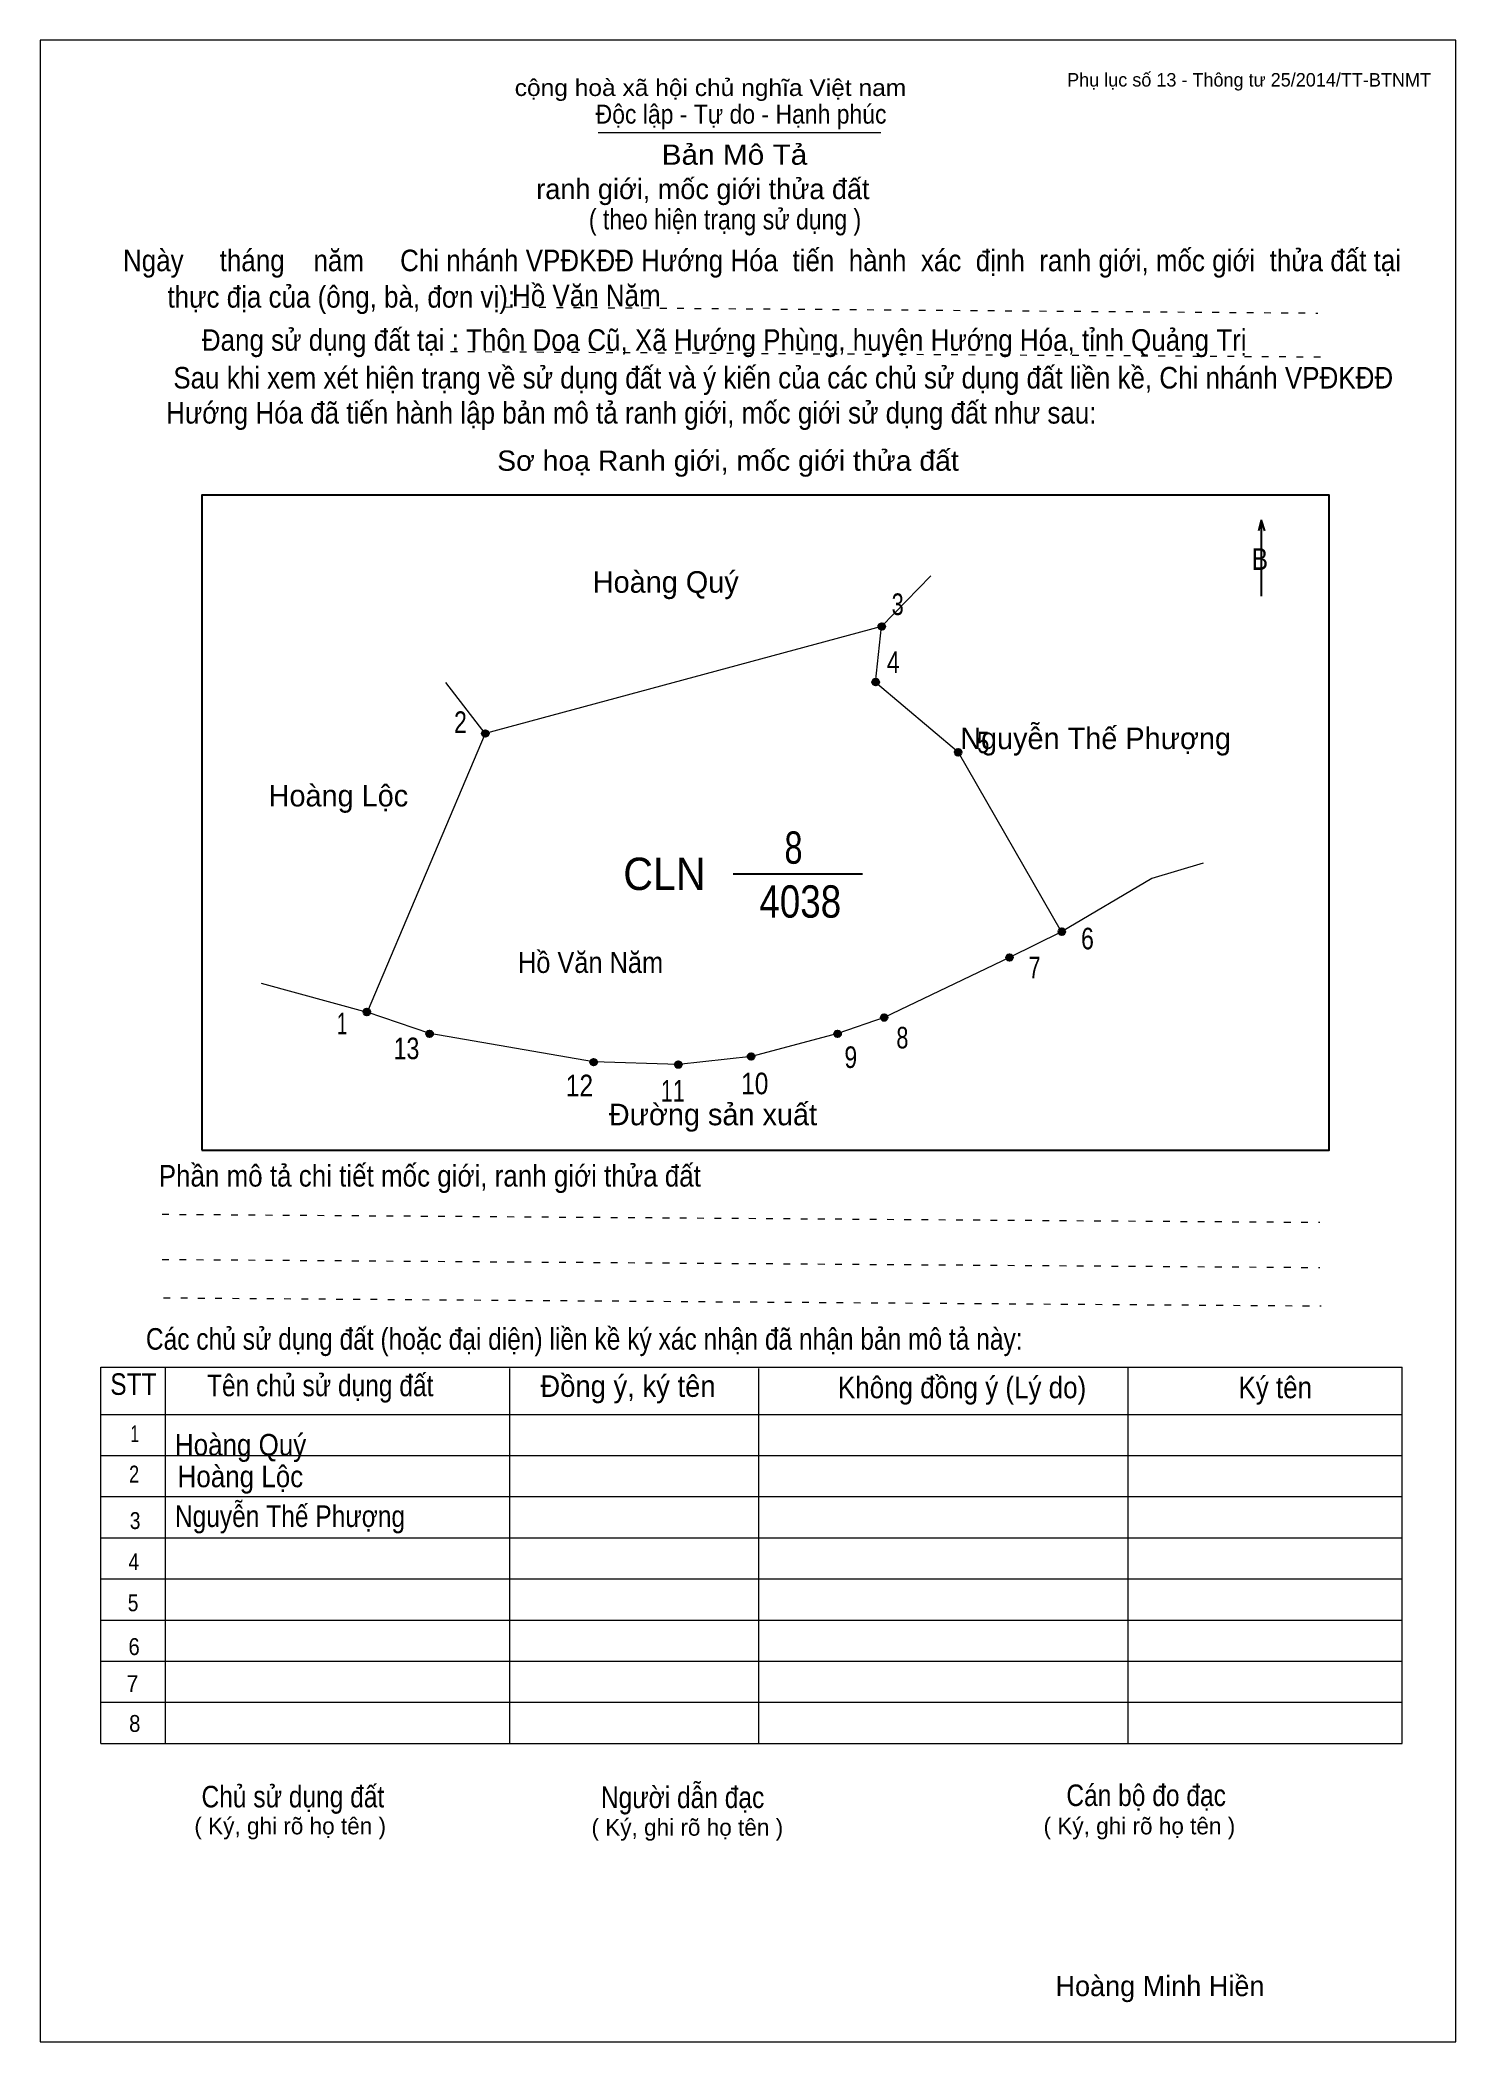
# Model space of a CAD drawing. Header units: centimetres. Extents: x 0 to 21, y 0 to 29.7.
import ezdxf
from ezdxf.enums import TextEntityAlignment as Align

# ---------------------------------------------------------------- set-up
doc = ezdxf.new("R2010")
doc.units = ezdxf.units.CM
doc.header["$LTSCALE"] = 0.13
doc.linetypes.add('DOTTED', pattern=[1.5, 0.3, -1.2])
for name, color, linetype, lineweight in [('1', 7, 'Continuous', 13), ('32', 7, 'Continuous', 25), ('33', 7, 'Continuous', 25), ('6', 7, 'Continuous', 13), ('62', 7, 'Continuous', 13)]:
    doc.layers.add(name, color=color, linetype=linetype, lineweight=lineweight)
for name, color, linetype in [('2', 7, 'Continuous'), ('34', 7, 'Continuous'), ('63', 7, 'Continuous')]:
    doc.layers.add(name, color=color, linetype=linetype)

msp = doc.modelspace()

# ---------------------------------------------------------------- hatches: boundary and pattern name
at = {"layer": '32'}
for points in [[(12.5331, 21, 1), (12.4331, 21, 1)], [(12.4435, 20.1747, 1), (12.3435, 20.1747, 1)], [(6.6541, 19.412, 1), (6.5541, 19.412, 1)], [(13.6668, 19.1327, 1), (13.5668, 19.1327, 1)], [(15.2048, 16.4715, 1), (15.1048, 16.4715, 1)], [(14.4285, 16.0891, 1), (14.3285, 16.0891, 1)], [(4.8963, 15.2805, 1), (4.7963, 15.2805, 1)], [(12.5696, 15.1971, 1), (12.4696, 15.1971, 1)], [(5.8278, 14.9564, 1), (5.7278, 14.9564, 1)], [(11.8787, 14.9564, 1), (11.7787, 14.9564, 1)], [(8.2609, 14.5365, 1), (8.1609, 14.5365, 1)], [(10.596, 14.6209, 1), (10.496, 14.6209, 1)], [(9.5165, 14.5, 1), (9.4165, 14.5, 1)]]:
    msp.add_hatch(color=256, dxfattribs=at).paths.add_polyline_path(points)

# ---------------------------------------------------------------- linework, layer by layer
at = {"layer": '1'}
msp.add_lwpolyline([(21, 0), (21, 29.7), (0, 29.7), (0, 0)], close=True, dxfattribs=at)
at = {"layer": '32'}
for centre in [(12.4831, 21), (12.3935, 20.1747), (6.6041, 19.412), (13.6168, 19.1327), (15.1548, 16.4715), (14.3785, 16.0891), (4.8463, 15.2805), (12.5196, 15.1971), (5.7778, 14.9564), (11.8287, 14.9564), (8.2109, 14.5365), (10.546, 14.6209), (9.4665, 14.5)]:
    msp.add_circle(centre, 0.05, dxfattribs=at)
at = {"layer": '33'}
msp.add_line((10.28, 17.33), (12.2, 17.33), dxfattribs=at)
at = {"layer": '6'}
for p, q in [((12.48, 21), (13.21, 21.75)), ((12.48, 21), (6.6, 19.41)), ((6.6, 19.41), (6.02, 20.17)), ((6.6, 19.41), (4.85, 15.28)), ((3.28, 15.71), (4.85, 15.28))]:
    msp.add_line(p, q, dxfattribs=at)
for points in [[(15.15, 16.47), (13.62, 19.13), (12.39, 20.17), (12.48, 21)], [(17.25, 17.49), (16.49, 17.26), (15.15, 16.47)], [(15.15, 16.47), (14.38, 16.09), (12.52, 15.2), (11.83, 14.96), (10.55, 14.62), (9.47, 14.5), (8.21, 14.54), (5.78, 14.96), (4.85, 15.28)]]:
    msp.add_lwpolyline(points, dxfattribs=at)
at = {"layer": '62'}
for p, q in [((8.28, 28.33), (12.47, 28.33)), ((0.9, 10.01), (20.2, 10.01)), ((0.9, 4.43), (0.9, 10.01)), ((1.86, 4.43), (1.86, 10.01)), ((6.97, 4.43), (6.97, 9.99)), ((10.66, 4.43), (10.66, 9.99)), ((16.14, 4.43), (16.14, 10.01)), ((20.2, 4.43), (20.2, 10.01)), ((0.9, 9.31), (20.2, 9.31)), ((0.9, 8.7), (20.2, 8.7)), ((0.9, 8.09), (20.2, 8.09)), ((0.9, 7.48), (20.2, 7.48)), ((0.9, 6.87), (20.2, 6.87)), ((0.9, 6.26), (20.2, 6.26)), ((0.9, 5.65), (20.2, 5.65)), ((0.9, 5.04), (20.2, 5.04)), ((0.9, 4.43), (20.2, 4.43))]:
    msp.add_line(p, q, dxfattribs=at)
at = {"layer": '62', "linetype": 'DOTTED'}
for p, q in [((6.89, 25.74), (18.95, 25.65)), ((6.09, 25.08), (19.04, 25)), ((1.81, 12.28), (18.98, 12.16)), ((1.81, 11.61), (18.98, 11.49)), ((1.83, 11.04), (19, 10.92))]:
    msp.add_line(p, q, dxfattribs=at)
at = {"layer": '62', "lineweight": 25}
for p, q in [((18.11, 22.58), (18.11, 21.45)), ((18.11, 22.57), (18.07, 22.42)), ((18.11, 22.57), (18.16, 22.42))]:
    msp.add_line(p, q, dxfattribs=at)
msp.add_lwpolyline([(2.4, 13.23), (19.12, 13.23), (19.12, 22.95), (2.4, 22.95)], close=True, dxfattribs=at)

# ---------------------------------------------------------------- texts
at = {"layer": '2', "width": 0.9}
msp.add_text('Hồ Văn Năm', height=0.3126, dxfattribs=at).set_placement((8.165, 15.86), align=Align.CENTER)
at = {"layer": '32'}
for s, width, p in [('3', 0.75, (12.72, 21.17)), ('4', 0.8, (12.655, 20.31)), ('2', 0.8, (6.235, 19.42)), ('5', 0.75, (13.99, 19.12)), ('6', 0.8, (15.535, 16.21)), ('7', 0.75, (14.75, 15.78)), ('1', 0.65, (4.48, 14.95)), ('13', 0.8, (5.435, 14.58)), ('8', 0.75, (12.79, 14.74)), ('9', 0.8, (12.025, 14.45)), ('12', 0.85, (8, 14.03)), ('11', 0.75, (9.385, 13.95)), ('10', 0.85, (10.6, 14.06))]:
    msp.add_text(s, height=0.32, dxfattribs=dict(at, width=width)).set_placement(p, align=Align.CENTER)
at = {"layer": '33'}
for s, p in [('Hoàng Quý', (9.28, 21.5)), ('Nguyễn Thế Phượng', (15.655, 19.18)), ('Hoàng Lộc', (4.425, 18.33)), ('Đường sản xuất', (9.98, 13.6))]:
    msp.add_text(s, height=0.32, dxfattribs=at).set_placement(p, align=Align.CENTER)
for s, width, p in [('8', 0.75, (11.175, 17.48)), ('4038', 0.85, (11.275, 16.68))]:
    msp.add_text(s, height=0.4799, dxfattribs=dict(at, width=width)).set_placement(p, align=Align.CENTER)
at = {"layer": '33', "width": 0.95}
msp.add_text('CLN', height=0.48, dxfattribs=at).set_placement((9.87, 17.09), align=Align.RIGHT)
at = {"layer": '34'}
for s, width, p in [('Hồ Văn Năm', 0.9, (7, 25.75)), ('Hoàng Quý', 0.9, (2, 8.7)), ('Hoàng Lộc', 0.9, (2.04, 8.23)), ('Nguyễn Thế Phượng', 0.85, (2, 7.64))]:
    msp.add_text(s, height=0.32, dxfattribs=dict(at, width=width)).set_placement(p)
at = {"layer": '62'}
for s, height, width, p in [('cộng hoà xã hội chủ nghĩa Việt nam', 0.2474, 1.1, (7.04, 28.87)), ('Độc lập - Tự do - Hạnh phúc', 0.2828, 0.9, (8.24, 28.46)), ('Bản Mô Tả', 0.3, 1.1, (9.22, 27.85)), ('( theo hiện trạng sử dụng )', 0.3, 0.85, (8.14, 26.89)), ('Ngày     tháng    năm     Chi nhánh VPĐKĐĐ Hướng Hóa  tiến  hành  xác  định  ranh giới, mốc giới  thửa đất tại ', 0.32, 0.9, (1.23, 26.27)), ('thực địa của (ông, bà, đơn vị): ', 0.32, 0.9, (1.89, 25.73)), ('Đang sử dụng đất tại : Thôn Doa Cũ, Xã Hướng Phùng, huyện Hướng Hóa, tỉnh Quảng Trị', 0.32, 0.9, (2.4, 25.09)), (' Sau khi xem xét hiện trạng về sử dụng đất và ý kiến của các chủ sử dụng đất liền kề, Chi nhánh VPĐKĐĐ ', 0.32, 0.9, (1.87, 24.53)), ('Hướng Hóa đã tiến hành lập bản mô tả ranh giới, mốc giới sử dụng đất như sau:', 0.32, 0.9, (1.87, 24.01)), ('Sơ hoạ Ranh giới, mốc giới thửa đất', 0.3, 1.05, (6.78, 23.31)), ('B', 0.32, 0.85, (17.97, 21.84)), ('Phần mô tả chi tiết mốc giới, ranh giới thửa đất ', 0.32, 0.9, (1.76, 12.69)), ('Các chủ sử dụng đất (hoặc đại diện) liền kề ký xác nhận đã nhận bản mô tả này:', 0.32, 0.85, (1.57, 10.27))]:
    msp.add_text(s, height=height, dxfattribs=dict(at, width=width)).set_placement(p)
msp.add_text('ranh giới, mốc giới thửa đất', height=0.3, dxfattribs=at).set_placement((7.36, 27.34))
for s, height, width, p in [('STT', 0.32, 0.85, (1.385, 9.6)), ('Tên chủ sử dụng đất', 0.32, 0.85, (4.155, 9.58)), ('Đồng ý, ký tên', 0.32, 0.95, (8.72, 9.57)), ('Không đồng ý (Lý do)', 0.32, 0.9, (13.675, 9.55)), ('Ký tên', 0.32, 0.9, (18.32, 9.55)), ('1', 0.25, 0.7, (1.405, 8.9)), ('2', 0.25, 0.8, (1.395, 8.3)), ('3', 0.25, 0.85, (1.41, 7.61)), ('4', 0.25, 0.85, (1.39, 7)), ('5', 0.25, 0.85, (1.38, 6.39)), ('6', 0.25, 0.9, (1.395, 5.74)), ('7', 0.25, 0.95, (1.37, 5.19)), ('8', 0.25, 0.9, (1.405, 4.6)), ('Người dẫn đạc', 0.32, 0.85, (9.53, 3.47)), ('Chủ sử dụng đất', 0.32, 0.85, (3.75, 3.48)), ('Cán bộ đo đạc', 0.32, 0.85, (16.405, 3.5))]:
    msp.add_text(s, height=height, dxfattribs=dict(at, width=width)).set_placement(p, align=Align.CENTER)
for p in [(3.71, 3.08), (9.6, 3.06), (16.305, 3.08)]:
    msp.add_text('( Ký, ghi rõ họ tên )', height=0.25, dxfattribs=at).set_placement(p, align=Align.CENTER)
at = {"layer": '63'}
msp.add_text('Phụ lục số 13 - Thông tư 25/2014/TT-BTNMT', height=0.2, dxfattribs=at).set_placement((20.63, 29.01), align=Align.RIGHT)
msp.add_text('Hoàng Minh Hiền', height=0.3, dxfattribs=at).set_placement((16.61, 0.68), align=Align.CENTER)

doc.saveas('drawing.dxf')
